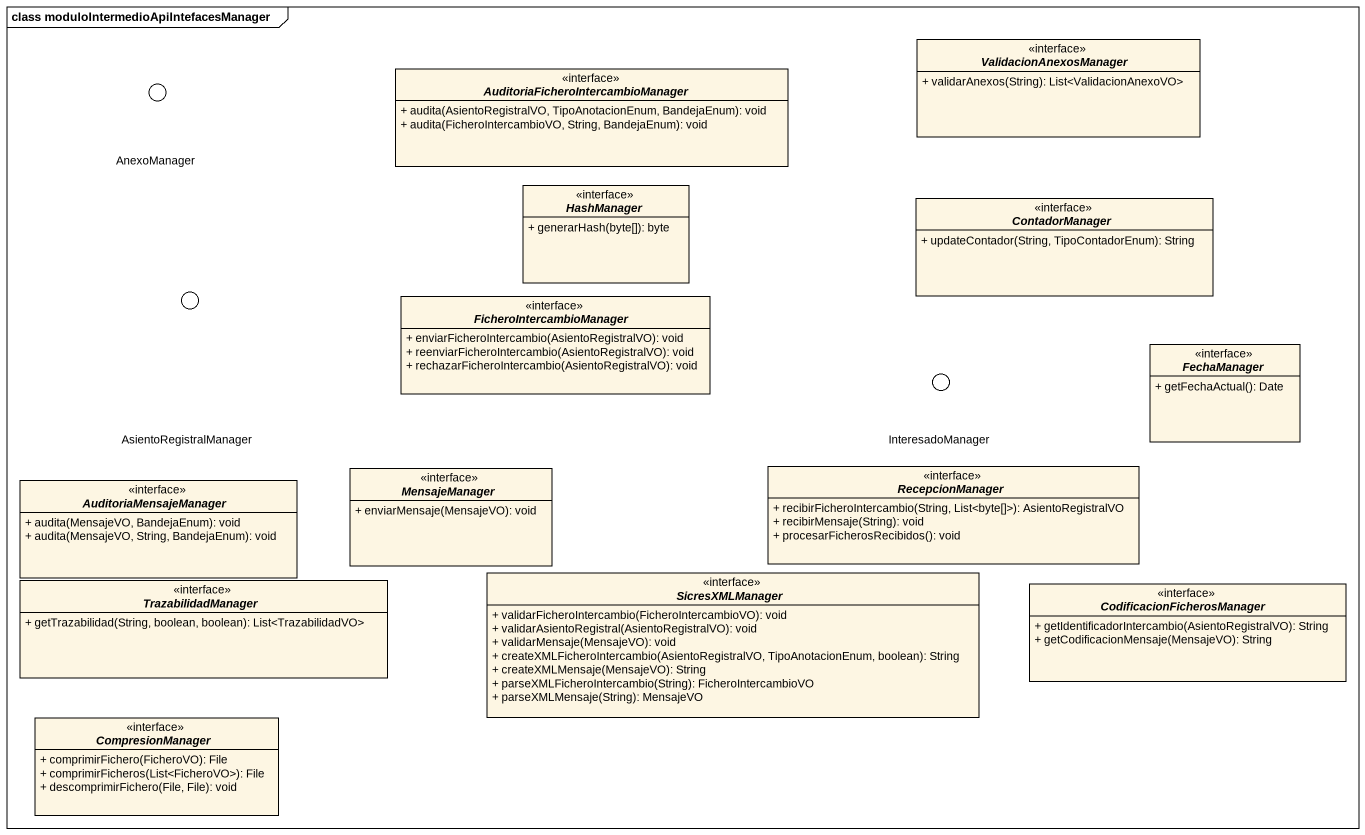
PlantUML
@startuml
mainframe class moduloIntermedioApiIntefacesManager
allowmixing
hide circle
hide empty members
skinparam classAttributeIconSize 0
() AnexoManager <<interface>>
interface ValidacionAnexosManager <<interface>> {
  + validarAnexos(String): List<ValidacionAnexoVO>
}
interface "AuditoriaFicheroIntercambioManager" as AuditoriaFicheroIntercambioM <<interface>> {
  + audita(AsientoRegistralVO, TipoAnotacionEnum, BandejaEnum): void
  + audita(FicheroIntercambioVO, String, BandejaEnum): void
}
() AsientoRegistralManager <<interface>>
interface HashManager <<interface>> {
  + generarHash(byte[]): byte
}
interface ContadorManager <<interface>> {
  + updateContador(String, TipoContadorEnum): String
}
interface FicheroIntercambioManager <<interface>> {
  + enviarFicheroIntercambio(AsientoRegistralVO): void
  + reenviarFicheroIntercambio(AsientoRegistralVO): void
  + rechazarFicheroIntercambio(AsientoRegistralVO): void
}
() InteresadoManager <<interface>>
interface FechaManager <<interface>> {
  + getFechaActual(): Date
}
interface AuditoriaMensajeManager <<interface>> {
  + audita(MensajeVO, BandejaEnum): void
  + audita(MensajeVO, String, BandejaEnum): void
}
interface MensajeManager <<interface>> {
  + enviarMensaje(MensajeVO): void
}
interface RecepcionManager <<interface>> {
  + recibirFicheroIntercambio(String, List<byte[]>): AsientoRegistralVO
  + recibirMensaje(String): void
  + procesarFicherosRecibidos(): void
}
interface TrazabilidadManager <<interface>> {
  + getTrazabilidad(String, boolean, boolean): List<TrazabilidadVO>
}
interface SicresXMLManager <<interface>> {
  + validarFicheroIntercambio(FicheroIntercambioVO): void
  + validarAsientoRegistral(AsientoRegistralVO): void
  + validarMensaje(MensajeVO): void
  + createXMLFicheroIntercambio(AsientoRegistralVO, TipoAnotacionEnum, boolean): String
  + createXMLMensaje(MensajeVO): String
  + parseXMLFicheroIntercambio(String): FicheroIntercambioVO
  + parseXMLMensaje(String): MensajeVO
}
interface CodificacionFicherosManager <<interface>> {
  + getIdentificadorIntercambio(AsientoRegistralVO): String
  + getCodificacionMensaje(MensajeVO): String
}
interface CompresionManager <<interface>> {
  + comprimirFichero(FicheroVO): File
  + comprimirFicheros(List<FicheroVO>): File
  + descomprimirFichero(File, File): void
}
@enduml
